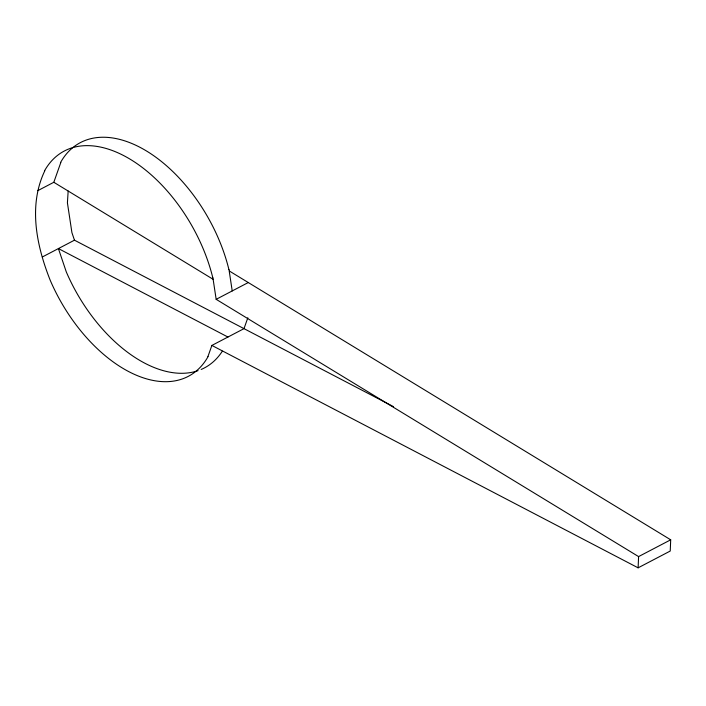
<?xml version="1.0" encoding="UTF-8"?>
<svg xmlns="http://www.w3.org/2000/svg" width="706" height="706" viewBox="0 0 706 706"><rect width="100%" height="100%" fill="white"/><g stroke="black" fill="none" stroke-linecap="round" stroke-linejoin="round"><path stroke-width="1.06" d="M638.118 567.827L638.586 556.593L670.7 539.808L670.232 551.042L638.118 567.827L211.879 345.428L207.935 356.556M68.164 191.026L67.414 202.825L71.924 232.653L74.465 240.181L393.569 406.682M44.796 170.799C28.081 205.64 36.562 245.891 50.205 280.238A128.157 75.639 60.5 0 0 131.766 373.13A128.157 75.639 60.5 0 0 208.032 356.662M37.753 190.673L53.815 182.28L60.848 162.406M247.841 317.779L243.994 328.643L211.879 345.428M42.351 256.975L74.465 240.181M212.921 277.917L216.16 299.326L248.274 282.541M227.941 337.036L58.404 248.574L66.267 271.845A128.157 75.639 60.5 0 0 198.059 370.659M229.494 271.104L670.7 539.808M53.815 182.28L213.441 279.497M216.16 299.326L638.586 556.593M228.982 269.524L232.221 290.934M44.646 170.631A128.236 75.683 60.5 0 1 132.896 160.915A128.236 75.683 60.5 0 1 212.833 277.899M222.337 351.173A128.157 75.639 60.5 0 1 201.184 369.459M60.707 162.239A128.236 75.683 60.5 0 1 148.957 152.522A128.236 75.683 60.5 0 1 228.894 269.507"/></g></svg>
